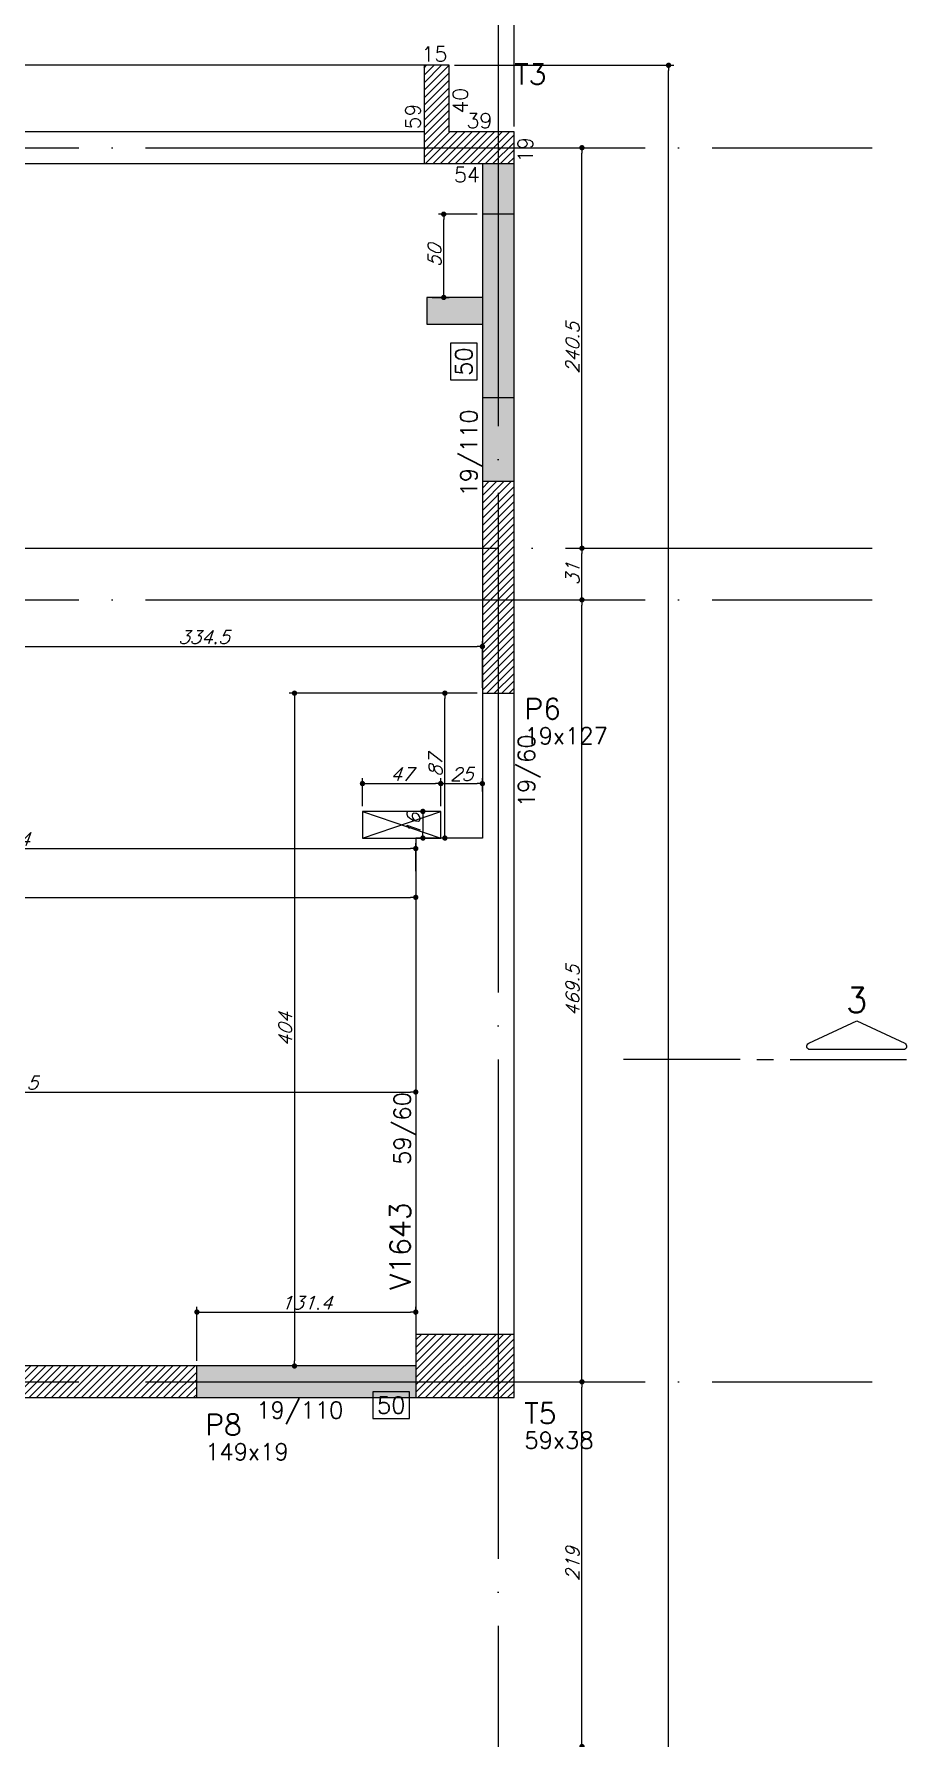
# Model space of a CAD drawing. Header units: millimetres. Extents: x -2368 to 4502, y -2283 to 2217.
# Drawn here: x 2547 to 3071, y 660 to 1683 of the extents above; entities that cross this region are included whole.
import ezdxf
from ezdxf.enums import TextEntityAlignment as Align

# ---------------------------------------------------------------- set-up
doc = ezdxf.new("R2010")
doc.units = ezdxf.units.MM
doc.header["$LTSCALE"] = 50
doc.linetypes.add('EIXO', pattern=[6.8, 6, -0.4, 0, -0.4])
for name, color, linetype in [('F-CORTE', 4, 'Continuous'), ('F-CORTE-INDICAÇÃO', 4, 'Continuous'), ('F-COTAS', 106, 'Continuous'), ('F-COTAS-FUROS', 50, 'Continuous'), ('F-DESNIVEL-1', 254, 'Continuous'), ('F-EIXO', 12, 'EIXO'), ('F-LAJES', 3, 'Continuous'), ('F-PILARES-DIM', 172, 'Continuous'), ('F-PILARES-HACH', 174, 'Continuous'), ('F-PILARES-NOME', 170, 'Continuous'), ('F-PILARES-S', 170, 'Continuous'), ('F-SOLIDO-CORTE', 71, 'Continuous'), ('F-TEXTO', 6, 'Continuous'), ('F-VIGAS', 3, 'Continuous'), ('F-VIGAS-DIM', 2, 'Continuous'), ('F-VIGAS-NOME', 4, 'Continuous'), ('F-VÃO', 1, 'Continuous')]:
    doc.layers.add(name, color=color, linetype=linetype)
doc.styles.add('CP-TEXT-INCL', font='romans.shx', dxfattribs={"oblique": 20})
doc.styles.add('MCP', font='romans.shx')
doc.styles.add('ROMANS', font='romans.shx')
doc.dimstyles.new('CP-COTAS-50', dxfattribs={"dimscale": 0.64, "dimtxt": 12.5, "dimasz": 5, "dimexe": 5, "dimexo": 5, "dimgap": 2.5, "dimtad": 1, "dimdec": 1, "dimdsep": 46, "dimtxsty": 'CP-TEXT-INCL', "dimblk1": 'DOT', "dimblk2": 'DOT', "dimsah": 1, "dimcen": 9, "dimclrd": 256, "dimclre": 256, "dimclrt": 256, "dimadec": 0, "dimazin": 0, "dimtfac": 1, "dimtdec": 1, "dimtmove": 2, "dimatfit": 3, "dimldrblk": 'DOT', "dimfxl": 0, "dimtolj": 1, "dimarcsym": 0})

# ---------------------------------------------------------------- blocks, each defined once
blk = doc.blocks.new('*U5')
at = {"layer": 'F-VIGAS-DIM', "color": 1}
blk.add_lwpolyline([(0, 0), (22, 0), (22, 16), (0, 16)], close=True, dxfattribs=at)
at = {"layer": 'F-VIGAS-DIM', "style": 'MCP'}
blk.add_attdef('DIM', text='', height=10, dxfattribs=at).set_placement((11, 8), align=Align.MIDDLE_CENTER)
blk = doc.blocks.new('*U7')
at = {"layer": 'F-CORTE-INDICAÇÃO'}
for p, q in [((70, 0), (0, 0)), ((80, 0), (90, 0)), ((100, 0), (170, 0))]:
    blk.add_line(p, q, dxfattribs=at)
blk.add_lwpolyline([(112, 6, -0.802585), (111.2, 9.8), (140, 23.3), (168.8, 9.8, -0.802585), (168, 6)], format="xyb", close=True, dxfattribs=at)
at = {"layer": 'F-CORTE-INDICAÇÃO', "style": 'ROMANS'}
blk.add_attdef('CORTE', text='', height=15, dxfattribs=at).set_placement((140, 35.8), align=Align.MIDDLE_CENTER)
at = {"layer": 'F-CORTE-INDICAÇÃO', "color": 2, "style": 'ROMANS'}
blk.add_attdef('FOLHA', text='', height=12, dxfattribs=at).set_placement((140, -10), align=Align.MIDDLE_CENTER)
blk = doc.blocks.new('*U17')
at = {"layer": 'F-EIXO'}
blk.add_line((0, 0), (0, -2728.6), dxfattribs=at)
at = {"layer": 'F-TEXTO', "style": 'ROMANS'}
blk.add_attdef('EIXO', text='', height=17.5, rotation=360, dxfattribs=at).set_placement((0, 28.2), align=Align.MIDDLE_CENTER)
blk = doc.blocks.new('*U12')
at = {"layer": 'F-EIXO'}
blk.add_line((0, 0), (4857.5, 0), dxfattribs=at)
at = {"layer": 'F-TEXTO', "style": 'ROMANS'}
blk.add_attdef('EIXO', text='', height=17.5, dxfattribs=at).set_placement((-28.2, 0), align=Align.MIDDLE_CENTER)
blk = doc.blocks.new('*U13')
at = {"layer": 'F-EIXO'}
blk.add_line((0, 0), (4945.5, 0), dxfattribs=at)
at = {"layer": 'F-TEXTO', "style": 'ROMANS'}
blk.add_attdef('EIXO', text='', height=17.5, dxfattribs=at).set_placement((-28.2, 0), align=Align.MIDDLE_CENTER)
blk = doc.blocks.new('_DOT')
at = {"color": 0, "linetype": 'ByBlock'}
blk.add_line((-0.5, 0), (-1, 0), dxfattribs=at)
at = {"color": 0, "linetype": 'ByBlock', "const_width": 0.5}
blk.add_lwpolyline([(-0.25, 0, 1), (0.25, 0, 1)], format="xyb", close=True, dxfattribs=at)
blk = doc.blocks.new('*D69')
at = {"layer": 'DEFPOINTS', "color": 0, "transparency": 16777216}
for p in [(2070, 1164.9), (2776, 1164.9), (2776, 1164.9)]:
    blk.add_point(p, dxfattribs=at)
at = {"layer": 'F-COTAS', "lineweight": -2, "transparency": 16777216}
blk.add_line((2073.2, 1164.9), (2772.8, 1164.9), dxfattribs=at)
at = {"layer": 'F-COTAS', "lineweight": -2, "transparency": 16777216, "xscale": 3.2, "yscale": 3.2, "zscale": 3.2, "rotation": 180}
blk.add_blockref('_DOT', (2070, 1164.9), dxfattribs=at)
at = {"layer": 'F-COTAS', "lineweight": -2, "transparency": 16777216, "xscale": 3.2, "yscale": 3.2, "zscale": 3.2}
blk.add_blockref('_DOT', (2776, 1164.9), dxfattribs=at)
at = {"layer": 'F-COTAS', "transparency": 16777216, "insert": (2423, 1170.5), "char_height": 8, "attachment_point": 5, "style": 'CP-TEXT-INCL'}
blk.add_mtext('\\A1;706', dxfattribs=at)
blk = doc.blocks.new('*D126')
at = {"layer": 'DEFPOINTS', "color": 0, "transparency": 16777216}
for p in [(2816, 1315.5), (2481.5, 1291), (2816, 1287.5)]:
    blk.add_point(p, dxfattribs=at)
at = {"layer": 'F-COTAS', "lineweight": -2, "transparency": 16777216}
for p, q in [((2481.5, 1294.2), (2481.5, 1318.7)), ((2484.7, 1315.5), (2812.8, 1315.5)), ((2816, 1290.7), (2816, 1318.7))]:
    blk.add_line(p, q, dxfattribs=at)
at = {"layer": 'F-COTAS', "lineweight": -2, "transparency": 16777216, "xscale": 3.2, "yscale": 3.2, "zscale": 3.2, "rotation": 180}
blk.add_blockref('_DOT', (2481.5, 1315.5), dxfattribs=at)
at = {"layer": 'F-COTAS', "lineweight": -2, "transparency": 16777216, "xscale": 3.2, "yscale": 3.2, "zscale": 3.2}
blk.add_blockref('_DOT', (2816, 1315.5), dxfattribs=at)
at = {"layer": 'F-COTAS', "transparency": 16777216, "insert": (2648.75, 1321.1), "char_height": 8, "attachment_point": 5, "style": 'CP-TEXT-INCL'}
blk.add_mtext('\\A1;334.5', dxfattribs=at)
blk = doc.blocks.new('*D127')
at = {"layer": 'DEFPOINTS', "color": 0, "transparency": 16777216}
for p in [(2816, 1287.5), (2703.2, 883.5), (2732.2, 883.5)]:
    blk.add_point(p, dxfattribs=at)
at = {"layer": 'F-COTAS', "lineweight": -2, "transparency": 16777216}
for p, q in [((2812.8, 1287.5), (2700, 1287.5)), ((2703.2, 1284.3), (2703.2, 886.7)), ((2729, 883.5), (2700, 883.5))]:
    blk.add_line(p, q, dxfattribs=at)
at = {"layer": 'F-COTAS', "lineweight": -2, "transparency": 16777216, "xscale": 3.2, "yscale": 3.2, "zscale": 3.2}
for p, rotation in [((2703.2, 1287.5), 90), ((2703.2, 883.5), 270)]:
    blk.add_blockref('_DOT', p, dxfattribs=dict(at, rotation=rotation))
at = {"layer": 'F-COTAS', "transparency": 16777216, "insert": (2697.6, 1085.5), "char_height": 8, "attachment_point": 5, "rotation": 90, "style": 'CP-TEXT-INCL'}
blk.add_mtext('\\A1;404', dxfattribs=at)
blk = doc.blocks.new('*D128')
at = {"layer": 'DEFPOINTS', "color": 0, "transparency": 16777216}
for p in [(2793.5, 1287.5), (2805.9, 1287.5), (2805.9, 1200.5)]:
    blk.add_point(p, dxfattribs=at)
at = {"layer": 'F-COTAS', "lineweight": -2, "transparency": 16777216}
for p, q in [((2802.7, 1287.5), (2790.3, 1287.5)), ((2793.5, 1203.7), (2793.5, 1284.3)), ((2802.7, 1200.5), (2790.3, 1200.5))]:
    blk.add_line(p, q, dxfattribs=at)
at = {"layer": 'F-COTAS', "lineweight": -2, "transparency": 16777216, "xscale": 3.2, "yscale": 3.2, "zscale": 3.2}
for p, rotation in [((2793.5, 1287.5), 90), ((2793.5, 1200.5), 270)]:
    blk.add_blockref('_DOT', p, dxfattribs=dict(at, rotation=rotation))
at = {"layer": 'F-COTAS', "transparency": 16777216, "insert": (2787.9, 1244), "char_height": 8, "attachment_point": 5, "rotation": 90, "style": 'CP-TEXT-INCL'}
blk.add_mtext('\\A1;87', dxfattribs=at)
blk = doc.blocks.new('*D129')
at = {"layer": 'DEFPOINTS', "color": 0, "transparency": 16777216}
for p in [(2792.8, 1575.1), (2816, 1575.1), (2782.7, 1525.1)]:
    blk.add_point(p, dxfattribs=at)
at = {"layer": 'F-COTAS', "lineweight": -2, "transparency": 16777216}
for p, q in [((2812.8, 1575.1), (2789.6, 1575.1)), ((2792.8, 1528.3), (2792.8, 1571.9)), ((2785.9, 1525.1), (2796, 1525.1))]:
    blk.add_line(p, q, dxfattribs=at)
at = {"layer": 'F-COTAS', "lineweight": -2, "transparency": 16777216, "xscale": 3.2, "yscale": 3.2, "zscale": 3.2}
for p, rotation in [((2792.8, 1575.1), 90), ((2792.8, 1525.1), 270)]:
    blk.add_blockref('_DOT', p, dxfattribs=dict(at, rotation=rotation))
at = {"layer": 'F-COTAS', "transparency": 16777216, "insert": (2787.2, 1550.1), "char_height": 8, "attachment_point": 5, "rotation": 90, "style": 'CP-TEXT-INCL'}
blk.add_mtext('\\A1;50', dxfattribs=at)
blk = doc.blocks.new('*D133')
at = {"layer": 'DEFPOINTS', "color": 0, "transparency": 16777216}
for p in [(2776, 915.9), (2776, 911.1), (2644.6, 883.5)]:
    blk.add_point(p, dxfattribs=at)
at = {"layer": 'F-COTAS', "lineweight": -2, "transparency": 16777216}
for p, q in [((2644.6, 886.7), (2644.6, 919.1)), ((2647.8, 915.9), (2772.8, 915.9)), ((2776, 914.3), (2776, 919.1))]:
    blk.add_line(p, q, dxfattribs=at)
at = {"layer": 'F-COTAS', "lineweight": -2, "transparency": 16777216, "xscale": 3.2, "yscale": 3.2, "zscale": 3.2, "rotation": 180}
blk.add_blockref('_DOT', (2644.6, 915.9), dxfattribs=at)
at = {"layer": 'F-COTAS', "lineweight": -2, "transparency": 16777216, "xscale": 3.2, "yscale": 3.2, "zscale": 3.2}
blk.add_blockref('_DOT', (2776, 915.9), dxfattribs=at)
at = {"layer": 'F-COTAS', "transparency": 16777216, "insert": (2710.3, 921.5), "char_height": 8, "attachment_point": 5, "style": 'CP-TEXT-INCL'}
blk.add_mtext('\\A1;131.4', dxfattribs=at)
blk = doc.blocks.new('*D176')
at = {"layer": 'DEFPOINTS', "color": 0, "transparency": 16777216}
for p in [(2835, 1741.136394), (2835, 1624.5), (-1200, 1438)]:
    blk.add_point(p, dxfattribs=at)
at = {"layer": 'F-COTAS', "lineweight": -2, "transparency": 16777216}
for p, q in [((-1200, 1441.2), (-1200, 1744.336394)), ((-1196.8, 1741.136394), (2831.8, 1741.136394)), ((2835, 1627.7), (2835, 1744.336394))]:
    blk.add_line(p, q, dxfattribs=at)
at = {"layer": 'F-COTAS', "lineweight": -2, "transparency": 16777216, "xscale": 3.2, "yscale": 3.2, "zscale": 3.2, "rotation": 180}
blk.add_blockref('_DOT', (-1200, 1741.136394), dxfattribs=at)
at = {"layer": 'F-COTAS', "lineweight": -2, "transparency": 16777216, "xscale": 3.2, "yscale": 3.2, "zscale": 3.2}
blk.add_blockref('_DOT', (2835, 1741.136394), dxfattribs=at)
at = {"layer": 'F-COTAS', "transparency": 16777216, "insert": (817.5, 1746.736394), "char_height": 8, "attachment_point": 5, "style": 'CP-TEXT-INCL'}
blk.add_mtext('\\A1;4035', dxfattribs=at)
blk = doc.blocks.new('*D177')
at = {"layer": 'DEFPOINTS', "color": 0, "transparency": 16777216}
for p in [(2825.5, 1705.8), (2825.5, 1700.6), (2835, 1624.5)]:
    blk.add_point(p, dxfattribs=at)
at = {"layer": 'F-COTAS', "lineweight": -2, "transparency": 16777216}
for p, q in [((2825.5, 1703.8), (2825.5, 1709)), ((2835, 1627.7), (2835, 1709)), ((2822.3, 1705.8), (2819.1, 1705.8)), ((2835, 1705.8), (2825.5, 1705.8)), ((2838.2, 1705.8), (2841.4, 1705.8))]:
    blk.add_line(p, q, dxfattribs=at)
at = {"layer": 'F-COTAS', "lineweight": -2, "transparency": 16777216, "xscale": 3.2, "yscale": 3.2, "zscale": 3.2}
blk.add_blockref('_DOT', (2825.5, 1705.8), dxfattribs=at)
at = {"layer": 'F-COTAS', "lineweight": -2, "transparency": 16777216, "xscale": 3.2, "yscale": 3.2, "zscale": 3.2, "rotation": 180}
blk.add_blockref('_DOT', (2835, 1705.8), dxfattribs=at)
at = {"layer": 'F-COTAS', "transparency": 16777216, "insert": (2851.2, 1717.8), "char_height": 8, "attachment_point": 5, "style": 'CP-TEXT-INCL'}
blk.add_mtext('\\A1;9.5', dxfattribs=at)
blk = doc.blocks.new('*D196')
at = {"layer": 'DEFPOINTS', "color": 0, "transparency": 16777216}
for p in [(2796, 1664.5), (2927.8, 1664.5), (2255, -894.5)]:
    blk.add_point(p, dxfattribs=at)
at = {"layer": 'F-COTAS', "lineweight": -2, "transparency": 16777216}
for p, q in [((2799.2, 1664.5), (2931, 1664.5)), ((2927.8, -891.3), (2927.8, 1661.3)), ((2258.2, -894.5), (2931, -894.5))]:
    blk.add_line(p, q, dxfattribs=at)
at = {"layer": 'F-COTAS', "lineweight": -2, "transparency": 16777216, "xscale": 3.2, "yscale": 3.2, "zscale": 3.2}
for p, rotation in [((2927.8, 1664.5), 90), ((2927.8, -894.5), 270)]:
    blk.add_blockref('_DOT', p, dxfattribs=dict(at, rotation=rotation))
at = {"layer": 'F-COTAS', "transparency": 16777216, "insert": (2922.2, 385), "char_height": 8, "attachment_point": 5, "rotation": 90, "style": 'CP-TEXT-INCL'}
blk.add_mtext('\\A1;2559', dxfattribs=at)
blk = doc.blocks.new('*D204')
at = {"layer": 'DEFPOINTS', "color": 0, "transparency": 16777216}
for p in [(2875.8, 874), (2875.8, 874), (2875.8, 655)]:
    blk.add_point(p, dxfattribs=at)
at = {"layer": 'F-COTAS', "lineweight": -2, "transparency": 16777216}
blk.add_line((2875.8, 658.2), (2875.8, 870.8), dxfattribs=at)
at = {"layer": 'F-COTAS', "lineweight": -2, "transparency": 16777216, "xscale": 3.2, "yscale": 3.2, "zscale": 3.2}
for p, rotation in [((2875.8, 874), 90), ((2875.8, 655), 270)]:
    blk.add_blockref('_DOT', p, dxfattribs=dict(at, rotation=rotation))
at = {"layer": 'F-COTAS', "transparency": 16777216, "insert": (2870.2, 764.5), "char_height": 8, "attachment_point": 5, "rotation": 90, "style": 'CP-TEXT-INCL'}
blk.add_mtext('\\A1;219', dxfattribs=at)
blk = doc.blocks.new('*D205')
at = {"layer": 'DEFPOINTS', "color": 0, "transparency": 16777216}
for p in [(2875.8, 1343.5), (2875.8, 1343.5), (2875.8, 874)]:
    blk.add_point(p, dxfattribs=at)
at = {"layer": 'F-COTAS', "lineweight": -2, "transparency": 16777216}
blk.add_line((2875.8, 877.2), (2875.8, 1340.3), dxfattribs=at)
at = {"layer": 'F-COTAS', "lineweight": -2, "transparency": 16777216, "xscale": 3.2, "yscale": 3.2, "zscale": 3.2}
for p, rotation in [((2875.8, 1343.5), 90), ((2875.8, 874), 270)]:
    blk.add_blockref('_DOT', p, dxfattribs=dict(at, rotation=rotation))
at = {"layer": 'F-COTAS', "transparency": 16777216, "insert": (2870.2, 1108.7), "char_height": 8, "attachment_point": 5, "rotation": 90, "style": 'CP-TEXT-INCL'}
blk.add_mtext('\\A1;469.5', dxfattribs=at)
blk = doc.blocks.new('*D206')
at = {"layer": 'DEFPOINTS', "color": 0, "transparency": 16777216}
for p in [(2875.8, 1374.5), (2875.8, 1374.5), (2875.8, 1343.5)]:
    blk.add_point(p, dxfattribs=at)
at = {"layer": 'F-COTAS', "lineweight": -2, "transparency": 16777216}
blk.add_line((2875.8, 1346.7), (2875.8, 1371.3), dxfattribs=at)
at = {"layer": 'F-COTAS', "lineweight": -2, "transparency": 16777216, "xscale": 3.2, "yscale": 3.2, "zscale": 3.2}
for p, rotation in [((2875.8, 1374.5), 90), ((2875.8, 1343.5), 270)]:
    blk.add_blockref('_DOT', p, dxfattribs=dict(at, rotation=rotation))
at = {"layer": 'F-COTAS', "transparency": 16777216, "insert": (2870.2, 1359), "char_height": 8, "attachment_point": 5, "rotation": 90, "style": 'CP-TEXT-INCL'}
blk.add_mtext('\\A1;31', dxfattribs=at)
blk = doc.blocks.new('*D207')
at = {"layer": 'DEFPOINTS', "color": 0, "transparency": 16777216}
for p in [(2875.8, 1615), (2875.8, 1615), (2875.8, 1374.5)]:
    blk.add_point(p, dxfattribs=at)
at = {"layer": 'F-COTAS', "lineweight": -2, "transparency": 16777216}
blk.add_line((2875.8, 1377.7), (2875.8, 1611.8), dxfattribs=at)
at = {"layer": 'F-COTAS', "lineweight": -2, "transparency": 16777216, "xscale": 3.2, "yscale": 3.2, "zscale": 3.2}
for p, rotation in [((2875.8, 1615), 90), ((2875.8, 1374.5), 270)]:
    blk.add_blockref('_DOT', p, dxfattribs=dict(at, rotation=rotation))
at = {"layer": 'F-COTAS', "transparency": 16777216, "insert": (2870.2, 1494.7), "char_height": 8, "attachment_point": 5, "rotation": 90, "style": 'CP-TEXT-INCL'}
blk.add_mtext('\\A1;240.5', dxfattribs=at)
blk = doc.blocks.new('*U349')
at = {"layer": 'F-VÃO'}
for p, q in [((0, 0), (47, 16)), ((0, 16), (47, 0))]:
    blk.add_line(p, q, dxfattribs=at)
at = {"layer": 'F-VÃO', "color": 3}
blk.add_lwpolyline([(0, 0), (47, 0), (47, 16), (0, 16)], close=True, dxfattribs=at)
blk = doc.blocks.new('*D419')
at = {"layer": 'DEFPOINTS', "color": 0, "transparency": 16777216}
for p in [(2291.5, 1076), (2776, 1051.5), (2776, 1048)]:
    blk.add_point(p, dxfattribs=at)
at = {"layer": 'F-COTAS-FUROS', "lineweight": -2, "transparency": 16777216}
for p, q in [((2291.5, 1072.8), (2291.5, 1044.8)), ((2294.7, 1048), (2772.8, 1048)), ((2776, 1048.3), (2776, 1044.8))]:
    blk.add_line(p, q, dxfattribs=at)
at = {"layer": 'F-COTAS-FUROS', "lineweight": -2, "transparency": 16777216, "xscale": 3.2, "yscale": 3.2, "zscale": 3.2, "rotation": 180}
blk.add_blockref('_DOT', (2291.5, 1048), dxfattribs=at)
at = {"layer": 'F-COTAS-FUROS', "lineweight": -2, "transparency": 16777216, "xscale": 3.2, "yscale": 3.2, "zscale": 3.2}
blk.add_blockref('_DOT', (2776, 1048), dxfattribs=at)
at = {"layer": 'F-COTAS-FUROS', "transparency": 16777216, "insert": (2533.7, 1053.6), "char_height": 8, "attachment_point": 5, "style": 'CP-TEXT-INCL'}
blk.add_mtext('\\A1;484.5', dxfattribs=at)
blk = doc.blocks.new('*D421')
at = {"layer": 'DEFPOINTS', "color": 0, "transparency": 16777216}
for p in [(2776, 1194.2), (2292, 1177.4), (2776, 1177.4)]:
    blk.add_point(p, dxfattribs=at)
at = {"layer": 'F-COTAS-FUROS', "lineweight": -2, "transparency": 16777216}
for p, q in [((2292, 1180.6), (2292, 1197.4)), ((2776, 1180.6), (2776, 1197.4)), ((2295.2, 1194.2), (2772.8, 1194.2))]:
    blk.add_line(p, q, dxfattribs=at)
at = {"layer": 'F-COTAS-FUROS', "lineweight": -2, "transparency": 16777216, "xscale": 3.2, "yscale": 3.2, "zscale": 3.2, "rotation": 180}
blk.add_blockref('_DOT', (2292, 1194.2), dxfattribs=at)
at = {"layer": 'F-COTAS-FUROS', "lineweight": -2, "transparency": 16777216, "xscale": 3.2, "yscale": 3.2, "zscale": 3.2}
blk.add_blockref('_DOT', (2776, 1194.2), dxfattribs=at)
at = {"layer": 'F-COTAS-FUROS', "transparency": 16777216, "insert": (2534, 1199.8), "char_height": 8, "attachment_point": 5, "style": 'CP-TEXT-INCL'}
blk.add_mtext('\\A1;484', dxfattribs=at)
blk = doc.blocks.new('*D422')
at = {"layer": 'DEFPOINTS', "color": 0, "transparency": 16777216}
for p in [(2791, 1233.2), (2744, 1216.5), (2791, 1216.5)]:
    blk.add_point(p, dxfattribs=at)
at = {"layer": 'F-COTAS-FUROS', "lineweight": -2, "transparency": 16777216}
for p, q in [((2744, 1219.7), (2744, 1236.4)), ((2747.2, 1233.2), (2787.8, 1233.2)), ((2791, 1219.7), (2791, 1236.4))]:
    blk.add_line(p, q, dxfattribs=at)
at = {"layer": 'F-COTAS-FUROS', "lineweight": -2, "transparency": 16777216, "xscale": 3.2, "yscale": 3.2, "zscale": 3.2, "rotation": 180}
blk.add_blockref('_DOT', (2744, 1233.2), dxfattribs=at)
at = {"layer": 'F-COTAS-FUROS', "lineweight": -2, "transparency": 16777216, "xscale": 3.2, "yscale": 3.2, "zscale": 3.2}
blk.add_blockref('_DOT', (2791, 1233.2), dxfattribs=at)
at = {"layer": 'F-COTAS-FUROS', "transparency": 16777216, "insert": (2767.5, 1238.8), "char_height": 8, "attachment_point": 5, "style": 'CP-TEXT-INCL'}
blk.add_mtext('\\A1;47', dxfattribs=at)
blk = doc.blocks.new('*D423')
at = {"layer": 'DEFPOINTS', "color": 0, "transparency": 16777216}
for p in [(2816, 1233.2), (2816, 1225.3), (2791, 1216.5)]:
    blk.add_point(p, dxfattribs=at)
at = {"layer": 'F-COTAS-FUROS', "lineweight": -2, "transparency": 16777216}
for p, q in [((2791, 1219.7), (2791, 1236.4)), ((2794.2, 1233.2), (2812.8, 1233.2)), ((2816, 1228.5), (2816, 1236.4))]:
    blk.add_line(p, q, dxfattribs=at)
at = {"layer": 'F-COTAS-FUROS', "lineweight": -2, "transparency": 16777216, "xscale": 3.2, "yscale": 3.2, "zscale": 3.2, "rotation": 180}
blk.add_blockref('_DOT', (2791, 1233.2), dxfattribs=at)
at = {"layer": 'F-COTAS-FUROS', "lineweight": -2, "transparency": 16777216, "xscale": 3.2, "yscale": 3.2, "zscale": 3.2}
blk.add_blockref('_DOT', (2816, 1233.2), dxfattribs=at)
at = {"layer": 'F-COTAS-FUROS', "transparency": 16777216, "insert": (2803.5, 1238.8), "char_height": 8, "attachment_point": 5, "style": 'CP-TEXT-INCL'}
blk.add_mtext('\\A1;25', dxfattribs=at)
blk = doc.blocks.new('*D424')
at = {"layer": 'DEFPOINTS', "color": 0, "transparency": 16777216}
for p in [(2781.3, 1216.5), (2780.3, 1200.5), (2781.3, 1200.5)]:
    blk.add_point(p, dxfattribs=at)
at = {"layer": 'F-COTAS-FUROS', "lineweight": -2, "transparency": 16777216}
for p, q in [((2778.1, 1216.5), (2777.1, 1216.5)), ((2780.3, 1213.3), (2780.3, 1203.7)), ((2778.1, 1200.5), (2777.1, 1200.5))]:
    blk.add_line(p, q, dxfattribs=at)
at = {"layer": 'F-COTAS-FUROS', "lineweight": -2, "transparency": 16777216, "xscale": 3.2, "yscale": 3.2, "zscale": 3.2}
for p, rotation in [((2780.3, 1216.5), 90), ((2780.3, 1200.5), 270)]:
    blk.add_blockref('_DOT', p, dxfattribs=dict(at, rotation=rotation))
at = {"layer": 'F-COTAS-FUROS', "transparency": 16777216, "insert": (2774.7, 1208.5), "char_height": 8, "attachment_point": 5, "rotation": 90, "style": 'CP-TEXT-INCL'}
blk.add_mtext('\\A1;16', dxfattribs=at)

msp = doc.modelspace()

# ---------------------------------------------------------------- hatches: boundary and pattern name
at = {"layer": 'F-COTAS'}
h = msp.add_hatch(dxfattribs=at)
h.set_pattern_fill('ANSI32', color=256)
h.paths.add_polyline_path([(2779.821, 1664.5), (2797.607, 1664.5), (2797.607, 1678), (2779.821, 1678)], flags=9)
h = msp.add_hatch(dxfattribs=at)
h.set_pattern_fill('ANSI32', color=256)
h.paths.add_polyline_path([(2832.641, 1649.793), (2857.938, 1649.793), (2857.938, 1668.543), (2832.641, 1668.543)], flags=9)
h = msp.add_hatch(dxfattribs=at)
h.set_pattern_fill('ANSI32', color=256)
h.paths.add_polyline_path([(2809.5, 1634.536), (2809.5, 1653.607), (2796, 1653.607), (2796, 1634.536)], flags=9)
h = msp.add_hatch(dxfattribs=at)
h.set_pattern_fill('ANSI32', color=256)
h.paths.add_polyline_path([(2781, 1625.036), (2781, 1643.679), (2767.5, 1643.679), (2767.5, 1625.036)], flags=9)
h = msp.add_hatch(dxfattribs=at)
h.set_pattern_fill('ANSI32', color=256)
h.paths.add_polyline_path([(2805.536, 1624.5), (2824.179, 1624.5), (2824.179, 1638), (2805.536, 1638)], flags=9)
h = msp.add_hatch(dxfattribs=at)
h.set_pattern_fill('ANSI32', color=256)
h.paths.add_polyline_path([(2848.5, 1606.321), (2848.5, 1623.679), (2835, 1623.679), (2835, 1606.321)], flags=9)
h = msp.add_hatch(dxfattribs=at)
h.set_pattern_fill('ANSI32', color=256)
h.paths.add_polyline_path([(2798.036, 1592), (2817.536, 1592), (2817.536, 1605.5), (2798.036, 1605.5)], flags=9)
h = msp.add_hatch(dxfattribs=at)
h.set_pattern_fill('ANSI32', color=256)
h.paths.add_polyline_path([(2820.018, 1404.66), (2820.018, 1466.088), (2797.161, 1466.088), (2797.161, 1404.66)], flags=9)
h = msp.add_hatch(dxfattribs=at)
h.set_pattern_fill('ANSI32', color=256)
h.paths.add_polyline_path([(2840.506, 1268.75), (2866.994, 1268.75), (2866.994, 1287.5), (2840.506, 1287.5)], flags=9)
h = msp.add_hatch(dxfattribs=at)
h.set_pattern_fill('ANSI32', color=256)
h.paths.add_polyline_path([(2854.643, 1218.048), (2854.643, 1269.952), (2831.786, 1269.952), (2831.786, 1218.048)], flags=9)
h = msp.add_hatch(dxfattribs=at)
h.set_pattern_fill('ANSI32', color=256)
h.paths.add_polyline_path([(2841.607, 1254.375), (2898.036, 1254.375), (2898.036, 1269.375), (2841.607, 1269.375)], flags=9)
h = msp.add_hatch(dxfattribs=at)
h.set_pattern_fill('ANSI32', color=256)
h.paths.add_polyline_path([(2780.018, 1001.878), (2780.018, 1055.212), (2757.161, 1055.212), (2757.161, 1001.878)], flags=9)
h = msp.add_hatch(dxfattribs=at)
h.set_pattern_fill('ANSI32', color=256)
h.paths.add_polyline_path([(2776, 926.73), (2776, 988.932), (2757.25, 988.932), (2757.25, 926.73)], flags=9)
h = msp.add_hatch(dxfattribs=at)
h.set_pattern_fill('ANSI32', color=256)
h.paths.add_polyline_path([(2679.298, 844.857), (2740.726, 844.857), (2740.726, 867.714), (2679.298, 867.714)], flags=9)
h = msp.add_hatch(dxfattribs=at)
h.set_pattern_fill('ANSI32', color=256)
h.paths.add_polyline_path([(2838.72, 845.75), (2864.018, 845.75), (2864.018, 864.5), (2838.72, 864.5)], flags=9)
h = msp.add_hatch(dxfattribs=at)
h.set_pattern_fill('ANSI32', color=256)
h.paths.add_polyline_path([(2648.81, 838.887), (2675.299, 838.887), (2675.299, 857.637), (2648.81, 857.637)], flags=9)
h = msp.add_hatch(dxfattribs=at)
h.set_pattern_fill('ANSI32', color=256)
h.paths.add_polyline_path([(2649.912, 824.512), (2705.864, 824.512), (2705.864, 839.512), (2649.912, 839.512)], flags=9)
h = msp.add_hatch(dxfattribs=at)
h.set_pattern_fill('ANSI32', color=256)
h.paths.add_polyline_path([(2840.179, 831.375), (2888.512, 831.375), (2888.512, 846.375), (2840.179, 846.375)], flags=9)
at = {"layer": 'F-PILARES-HACH', "linetype": 'Continuous'}
h = msp.add_hatch(dxfattribs=at)
h.set_pattern_fill('ANSI31', color=256, style=0)
h.paths.add_polyline_path([(2781, 1664.5), (2781, 1605.5), (2835, 1605.5), (2835, 1624.5), (2796, 1624.5), (2796, 1664.5)], flags=16)
h = msp.add_hatch(dxfattribs=at)
h.set_pattern_fill('ANSI31', color=256, style=0)
h.paths.add_polyline_path([(2816, 1287.5), (2835, 1287.5), (2835, 1414.5), (2816, 1414.5)], flags=16)
h = msp.add_hatch(dxfattribs=at)
h.set_pattern_fill('ANSI31', color=256, style=0)
h.paths.add_polyline_path([(2776, 864.5), (2835, 864.5), (2835, 902.5), (2776, 902.5)], flags=16)
h = msp.add_hatch(dxfattribs=at)
h.set_pattern_fill('ANSI31', color=256, style=0)
h.paths.add_polyline_path([(2495.5, 864.5), (2644.5, 864.5), (2644.5, 883.5), (2495.5, 883.5)], flags=16)
at = {"layer": 'F-SOLIDO-CORTE', "linetype": 'Continuous'}
msp.add_hatch(color=256, dxfattribs=at).paths.add_polyline_path([(2816, 1575.071), (2816, 1525.071), (2782.65, 1525.071), (2782.65, 1509.071), (2816, 1509.071), (2816, 1465.071), (2835, 1465.071), (2835, 1575.071)], flags=16)

# ---------------------------------------------------------------- linework, layer by layer
at = {"layer": 'F-CORTE', "linetype": 'Continuous'}
for p, q in [((2835, 1575.071), (2816, 1575.071)), ((2816, 1575.071), (2816, 1525.071)), ((2835, 1465.071), (2835, 1575.071)), ((2816, 1525.071), (2782.65, 1525.071)), ((2782.65, 1509.071), (2816, 1509.071)), ((2816, 1509.071), (2816, 1465.071)), ((2816, 1465.071), (2835, 1465.071))]:
    msp.add_line(p, q, dxfattribs=at)
at = {"layer": 'F-DESNIVEL-1', "linetype": 'Continuous'}
for points in [[(2816, 1414.6), (2835, 1414.6), (2835, 1605.4)], [(2816, 1414.6), (2835, 1605.4), (2816, 1605.4)], [(2816, 1414.6), (2816, 1605.4), (2816, 1414.6)], [(2644.6, 883.5), (2644.6, 864.5), (2775.9, 864.5)], [(2644.6, 883.5), (2775.9, 864.5), (2775.9, 883.5)], [(2644.6, 883.5), (2775.9, 883.5), (2644.6, 883.5)]]:
    msp.add_solid(points, dxfattribs=at)
at = {"layer": 'F-LAJES', "linetype": 'Continuous'}
for p, q in [((2796, 1664.5), (1323, 1664.5)), ((2796, 1624.5), (2796, 1664.5))]:
    msp.add_line(p, q, dxfattribs=at)
at = {"layer": 'F-PILARES-S', "linetype": 'Continuous'}
for points in [[(2781, 1664.5), (2781, 1605.5), (2835, 1605.5), (2835, 1624.5), (2796, 1624.5), (2796, 1664.5), (2781, 1664.5)], [(2816, 1287.5), (2835, 1287.5), (2835, 1414.5), (2816, 1414.5), (2816, 1287.5)], [(2776, 864.5), (2835, 864.5), (2835, 902.5), (2776, 902.5), (2776, 864.5)], [(2495.5, 864.5), (2644.5, 864.5), (2644.5, 883.5), (2495.5, 883.5), (2495.5, 864.5)]]:
    msp.add_lwpolyline(points, dxfattribs=at)
at = {"layer": 'F-SOLIDO-CORTE', "linetype": 'Continuous'}
msp.add_lwpolyline([(2816, 1575.071), (2816, 1525.071), (2782.65, 1525.071), (2782.65, 1509.071), (2816, 1509.071), (2816, 1465.071), (2835, 1465.071), (2835, 1575.071), (2816, 1575.071)], dxfattribs=at)
at = {"layer": 'F-VIGAS'}
for points in [[(2781, 1624.5), (2108, 1624.5)], [(2108, 1605.5), (2781, 1605.5)], [(2816, 1605.5), (2816, 1414.5)], [(2835, 1414.5), (2835, 1605.5)], [(2816, 1287.5), (2816, 1200.5)], [(2835, 1200.5), (2835, 1287.5)], [(2776, 1200.5), (2776, 902.5)], [(2816, 1200.5), (2776, 1200.5)], [(2835, 902.5), (2835, 1200.5)], [(2776, 883.5), (2644.5, 883.5)], [(2644.5, 864.5), (2776, 864.5)]]:
    msp.add_lwpolyline(points, dxfattribs=at)

# ---------------------------------------------------------------- block references
at = {"layer": 'F-CORTE-INDICAÇÃO', "linetype": 'Continuous'}
ref = msp.add_blockref('*U7', (2900.768, 1067.459), dxfattribs=at)
ref.add_attrib('CORTE', '3', dxfattribs={"height": 15, "style": 'ROMANS'}).set_placement((3040.768, 1103.222), align=Align.MIDDLE_CENTER)
at = {"layer": 'F-EIXO', "linetype": 'Continuous'}
for name, p in [('*U17', (2825.5, 1747.82)), ('*U12', (-1807.517, 1615)), ('*U13', (-1895.471, 1374.5)), ('*U12', (-1807.517, 1343.5)), ('*U12', (-1807.517, 874))]:
    msp.add_blockref(name, p, dxfattribs=at)
at = {"layer": 'F-VIGAS-DIM', "linetype": 'Continuous', "rotation": 90}
msp.add_blockref('*U5', (2812.875, 1475.612), dxfattribs=at).add_auto_attribs({'DIM': '50'})
at = {"layer": 'F-VIGAS-DIM', "linetype": 'Continuous'}
msp.add_blockref('*U5', (2750.25, 852), dxfattribs=at).add_auto_attribs({'DIM': '50'})
at = {"layer": 'F-VÃO'}
msp.add_blockref('*U349', (2744, 1200.5), dxfattribs=at)

# ---------------------------------------------------------------- texts
at = {"layer": 'F-PILARES-DIM', "linetype": 'Continuous', "style": 'MCP'}
for s, height, p in [('15', 9, (2779.5, 1666.75)), ('39', 9, (2806.5, 1626.75)), ('54', 9, (2799, 1594.25)), ('19x127', 10, (2841.25, 1256.875)), ('59x38', 10, (2841.25, 833.875)), ('149x19', 10, (2649.554, 827.012))]:
    msp.add_text(s, height=height, dxfattribs=at).set_placement(p)
for s, p in [('40', (2807.25, 1635.5)), ('59', (2778.75, 1626)), ('19', (2846.25, 1606))]:
    msp.add_text(s, height=9, rotation=90, dxfattribs=at).set_placement(p)
at = {"layer": 'F-PILARES-NOME', "linetype": 'Continuous', "style": 'MCP'}
for s, p in [('T3', (2835.17, 1652.918)), ('P6', (2841.25, 1271.875)), ('T5', (2841.25, 848.875)), ('P8', (2649.554, 842.012))]:
    msp.add_text(s, height=12.5, dxfattribs=at).set_placement(p)
at = {"layer": 'F-VIGAS-DIM', "linetype": 'Continuous', "style": 'MCP'}
for s, p in [('19/110', (2812.875, 1405.612)), ('19/60', (2847.5, 1219)), ('59/60', (2772.875, 1004.259))]:
    msp.add_text(s, height=10, rotation=90, dxfattribs=at).set_placement(p)
msp.add_text('19/110', height=10, dxfattribs=at).set_placement((2680.25, 852))
at = {"layer": 'F-VIGAS-NOME', "linetype": 'Continuous', "style": 'MCP'}
msp.add_text('V1643', height=12.5, rotation=90, dxfattribs=at).set_placement((2772.875, 929.259))

# ---------------------------------------------------------------- dimensions: what is measured, and where the dimension line sits
at = {"layer": 'F-COTAS'}
for base, p1, p2, picture, middle in [((2835, 1741.136), (-1200, 1438), (2835, 1624.5), '*D176', (817.5, 1746.736)), ((2816, 1315.5), (2481.5, 1291), (2816, 1287.5), '*D126', (2648.75, 1321.1)), ((2776, 915.898), (2644.6, 883.5), (2776, 911.145), '*D133', (2710.3, 921.498))]:
    dim = msp.add_linear_dim(base=base, p1=p1, p2=p2, dimstyle='CP-COTAS-50', dxfattribs=at)
    dim.commit()
    dim.dimension.update_dxf_attribs({"geometry": picture, "text_midpoint": middle})
dim = msp.add_linear_dim(base=(2825.5, 1705.838), p1=(2835, 1624.5), p2=(2825.5, 1700.632), dimstyle='CP-COTAS-50', dxfattribs=at)
dim.commit()
dim.dimension.update_dxf_attribs({"geometry": '*D177', "text_midpoint": (2851.173, 1717.838), "dimtype": 160})
for base, p1, p2, angle, picture, middle in [((2927.774, 1664.5), (2255, -894.5), (2796, 1664.5), 90, '*D196', (2922.174, 385)), ((2875.824, 1615), (2875.824, 1374.5), (2875.824, 1615), 90, '*D207', (2870.224, 1494.75)), ((2792.798, 1575.071), (2782.65, 1525.071), (2816, 1575.071), 90, '*D129', (2787.198, 1550.071)), ((2875.824, 1374.5), (2875.824, 1343.5), (2875.824, 1374.5), 90, '*D206', (2870.224, 1359)), ((2875.824, 1343.5), (2875.824, 874), (2875.824, 1343.5), 90, '*D205', (2870.224, 1108.75)), ((2703.176, 883.5), (2816, 1287.5), (2732.239, 883.5), 90, '*D127', (2697.576, 1085.5)), ((2793.479, 1287.5), (2805.934, 1200.5), (2805.934, 1287.5), 90, '*D128', (2787.879, 1244)), ((2776, 1164.911), (2070, 1164.911), (2776, 1164.911), 180, '*D69', (2423, 1170.511)), ((2875.824, 874), (2875.824, 655), (2875.824, 874), 90, '*D204', (2870.224, 764.5))]:
    dim = msp.add_linear_dim(base=base, p1=p1, p2=p2, angle=angle, dimstyle='CP-COTAS-50', dxfattribs=at)
    dim.commit()
    dim.dimension.update_dxf_attribs({"geometry": picture, "text_midpoint": middle})
at = {"layer": 'F-COTAS-FUROS'}
for base, p1, p2, picture, middle in [((2791, 1233.171), (2744, 1216.5), (2791, 1216.5), '*D422', (2767.5, 1238.771)), ((2816, 1233.171), (2791, 1216.5), (2816, 1225.272), '*D423', (2803.5, 1238.771)), ((2776, 1194.214), (2291.973, 1177.429), (2776, 1177.429), '*D421', (2533.986, 1199.814)), ((2776, 1048.016), (2291.476, 1075.953), (2776, 1051.5), '*D419', (2533.738, 1053.616))]:
    dim = msp.add_linear_dim(base=base, p1=p1, p2=p2, dimstyle='CP-COTAS-50', override={"dimfxl": 7.5}, dxfattribs=at)
    dim.commit()
    dim.dimension.update_dxf_attribs({"geometry": picture, "text_midpoint": middle})
dim = msp.add_linear_dim(base=(2780.276, 1200.5), p1=(2781.277, 1216.5), p2=(2781.277, 1200.5), angle=90, dimstyle='CP-COTAS-50', override={"dimfxl": 7.5}, dxfattribs=at)
dim.commit()
dim.dimension.update_dxf_attribs({"geometry": '*D424', "text_midpoint": (2774.676, 1208.5)})

doc.saveas('drawing.dxf')
